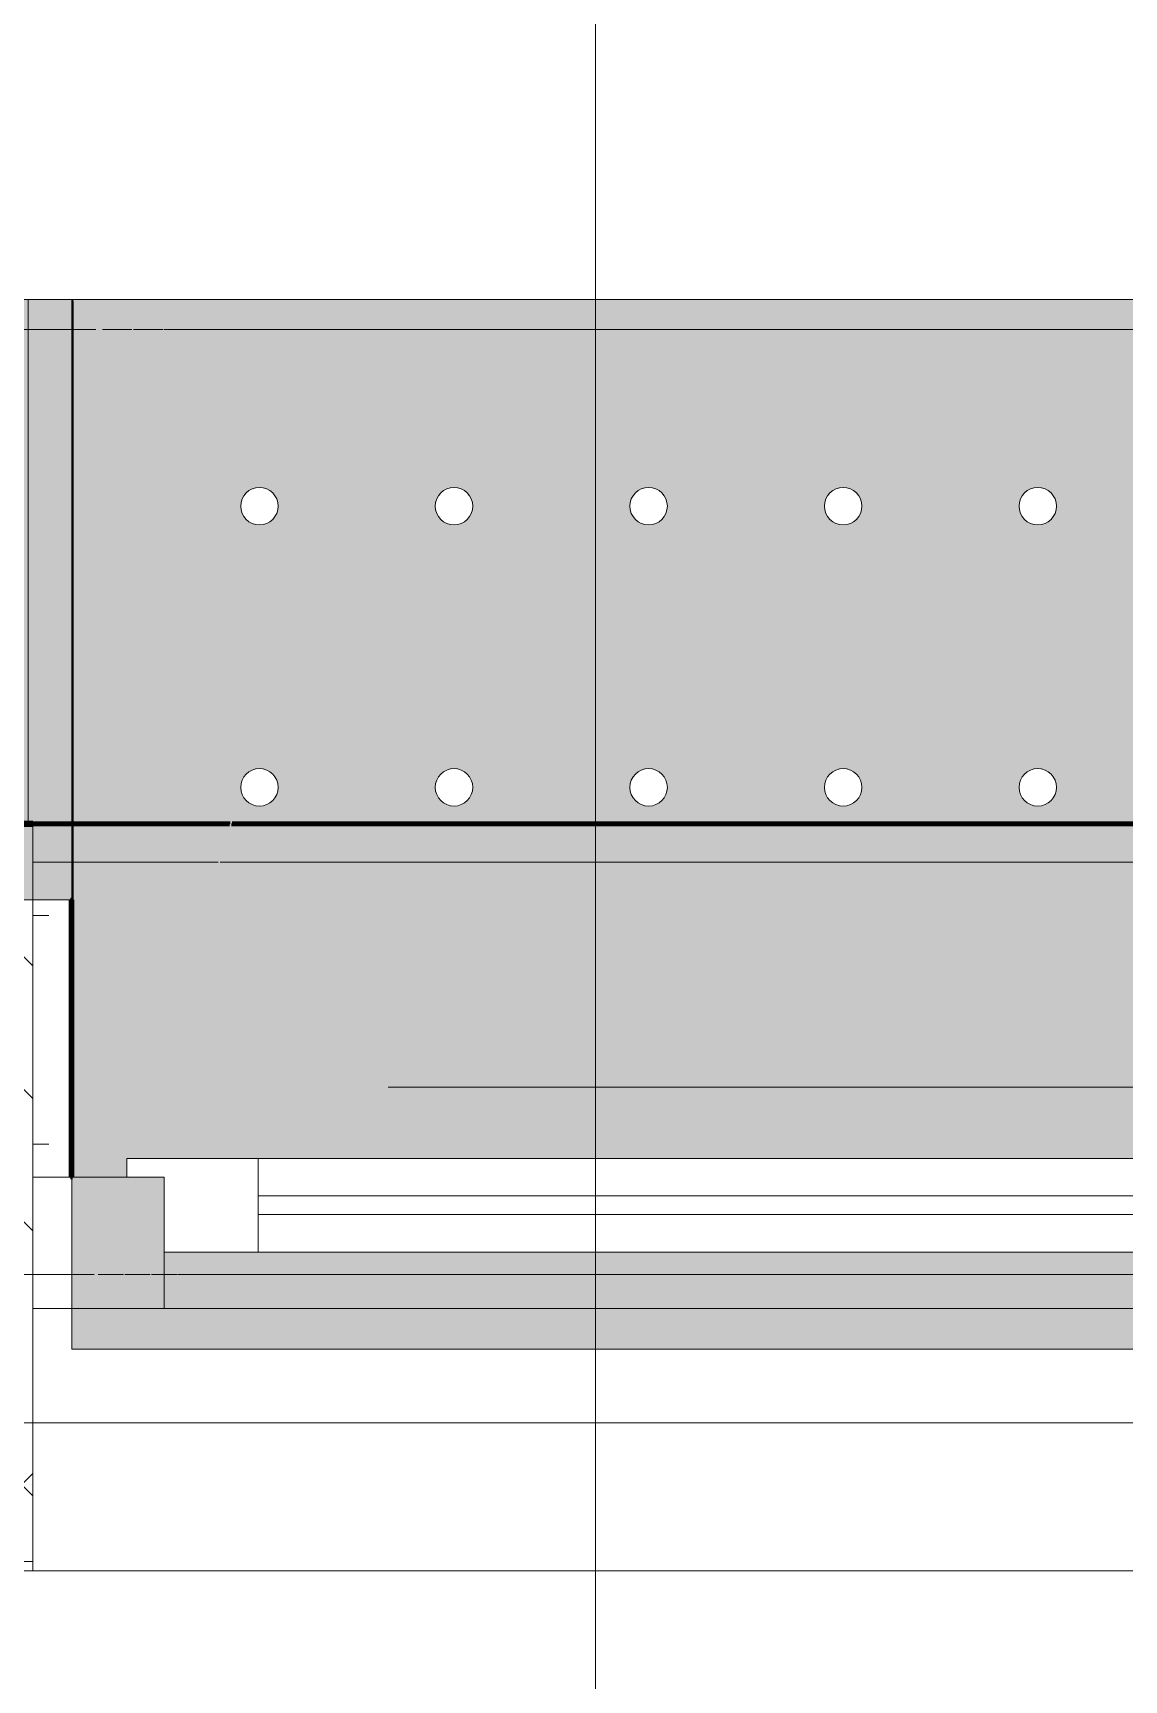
# Model space of a CAD drawing. Header units: millimetres. Extents: x 35524 to 235479, y -8553 to 29000.
# Drawn here: x 48160 to 48742, y -316 to 562 of the extents above; entities that cross this region are included whole.
import ezdxf

# ---------------------------------------------------------------- set-up
doc = ezdxf.new("R2010")
doc.units = ezdxf.units.MM
doc.linetypes.add('Осевая', pattern=[3175, 635, -476.25, 1587.5, -476.25])
for name, color, linetype, lineweight in [('A-GLAZ', 7, 'Continuous', 9), ('A-GLAZ-1', 7, 'Continuous', 13), ('A-WALL', 7, 'Continuous', 9), ('I-WALL', 7, 'Continuous', 9), ('Оси', 7, 'Continuous', 9), ('Оси-2', 7, 'Осевая', 9)]:
    doc.layers.add(name, color=color, linetype=linetype, lineweight=lineweight)
for name, color, linetype, lineweight, true_color in [('A-WALL-1', 7, 'Continuous', 9, 0xc0c0c0), ('A-WALL-2', 7, 'Continuous', 9, 0xcbc7bf), ('I-WALL-12', 7, 'Continuous', 53, 0xeaa7bf), ('I-WALL-18', 7, 'Continuous', 80, 0xffd2ff), ('I-WALL-4', 7, 'Continuous', 9, 0xc0c0c0), ('I-WALL-5', 7, 'Continuous', 9, 0xcbc7bf), ('I-WALL-8', 7, 'Continuous', 80, 0xff80c0), ('S-WALL-ANLY', 7, 'Continuous', 13, 0x008040), ('S-WALL-ANLY-1', 7, 'Continuous', 5, 0x008040), ('Знаки-1', 7, 'Continuous', 9, 0xd4ccbd), ('Знаки-3', 9, 'Continuous', 9, 0x808080), ('Знаки-4', 7, 'Continuous', 9, 0xaba79f), ('Знаки-5', 7, 'Continuous', 9, 0xc1bbaf), ('Знаки-6', 7, 'Continuous', 9, 0xd5cdbe), ('Знаки-7', 7, 'Continuous', 9, 0xd1cabb), ('Знаки-8', 7, 'Continuous', 9, 0xccc5b7)]:
    doc.layers.add(name, color=color, linetype=linetype, lineweight=lineweight, true_color=true_color)
doc.layers.add('Знаки-2', color=7, linetype='Continuous', lineweight=9, transparency=0.5)
pattern_1 = [(0, (0, 0), (121.92, 30.48), [10.058, -81.382, 10.058, -81.382, -487.68]), (0, (0, 0), (121.92, 30.48), [-182.88, 10.058, -172.822, 10.058, -81.382, -213.36]), (0, (0, 0), (121.92, 30.48), [-457.2, 10.058, -50.902, 10.058, -142.342]), (120, (45.72, 15.24), (-87.356454, 90.345817), [10.058, -81.382, 10.058, -81.382, -487.68]), (120, (45.72, 15.24), (-87.356454, 90.345817), [-182.88, 10.058, -172.822, 10.058, -81.382, -213.36]), (120, (45.72, 15.24), (-87.356454, 90.345817), [-457.2, 10.058, -50.902, 10.058, -142.342]), (240, (60.96, 76.2), (-34.563546, -120.825817), [10.058, -81.382, 10.058, -81.382, -487.68]), (240, (60.96, 76.2), (-34.563546, -120.825817), [-182.88, 10.058, -172.822, 10.058, -81.382, -213.36]), (240, (60.96, 76.2), (-34.563546, -120.825817), [-457.2, 10.058, -50.902, 10.058, -142.342])]

# ---------------------------------------------------------------- blocks, each defined once
blk = doc.blocks.new('120_Окно_СКБ_2Ст - 120_Окно_СКБ_2Ст 2100х2400 _мал створка справа_-V28-План отделки стен 3 этажа в осях 12-23')
at = {"layer": 'A-GLAZ'}
for p, q in [((998.43, -57), (-1000.51, -57)), ((1006.03, -57), (998.66, -57)), ((1013.8, -57), (1006.42, -57)), ((1021.56, -57), (1014.19, -57)), ((1029.24, -57), (1022.72, -57)), ((1050, -57), (1029.24, -57)), ((270, -107), (930, -107)), ((930, -117), (270, -117)), ((1001.7, -127), (1029.24, -127))]:
    blk.add_line(p, q, dxfattribs=at)
at = {"layer": 'A-GLAZ-1'}
for p, q in [((980, -127), (980, -57)), ((980, -57), (1050, -57)), ((1050, -57), (1050, -127)), ((980, -87), (220, -87)), ((930, -137), (930, -87)), ((980, -127), (980, -87)), ((1050, -127), (980, -127)), ((1000, -127), (980, -127)), ((1000, -137), (1000, -127)), ((200, -137), (1000, -137)), ((1000, -137), (200, -137))]:
    blk.add_line(p, q, dxfattribs=at)
blk = doc.blocks.new('Зашивка радиатора_ с перфорацией М5 - Зашивка радиатора_ с перфорацией М5-V58-План отделки стен 3 этажа в осях 12-23')
at = {"layer": 'Знаки-2'}
h = blk.add_hatch(color=256, dxfattribs=at)
h.paths.add_polyline_path([(1421.56, 380), (-310, 380), (-310, -179.94), (1750, -179.94), (1750, 380)])
h.paths.add_polyline_path([(-256.45, 328.3), (870.76, 328.3), (870.76, 288.3), (890.76, 288.3), (890.76, 278.3), (-279.24, 278.3), (-279.24, 288.3), (-259.24, 288.3), (-259.24, 328.3), (-256.97, 328.3)])
h.paths.add_polyline_path([(1057.42, 328.3), (1700.76, 328.3), (1700.76, 288.3), (1720.76, 287.94), (1720.76, 278.3), (920.76, 278.3), (920.76, 288.3), (940.76, 288.3), (940.76, 328.3)])
h.paths.add_polyline_path([(820, 90.35), (825, 89.02), (828.66, 85.35), (830, 80.35), (828.66, 75.35), (825, 71.69), (820, 70.35), (815, 71.69), (811.34, 75.35), (810, 80.35), (811.34, 85.35), (815, 89.02), (817.41, 90.01)])
h.paths.add_polyline_path([(1131.25, 90.35), (1136.25, 89.02), (1139.91, 85.35), (1141.25, 80.35), (1139.91, 75.35), (1136.25, 71.69), (1131.25, 70.35), (1126.25, 71.69), (1122.59, 75.35), (1121.25, 80.35), (1122.59, 85.35), (1126.25, 89.02), (1128.66, 90.01)])
h.paths.add_polyline_path([(1027.5, 90.35), (1032.5, 89.02), (1036.16, 85.35), (1037.5, 80.35), (1036.16, 75.35), (1032.5, 71.69), (1027.5, 70.35), (1022.5, 71.69), (1018.84, 75.35), (1017.5, 80.35), (1018.84, 85.35), (1022.5, 89.02), (1024.91, 90.01)])
h.paths.add_polyline_path([(1338.75, 90.35), (1343.75, 89.02), (1347.41, 85.35), (1348.75, 80.35), (1347.41, 75.35), (1343.75, 71.69), (1338.75, 70.35), (1333.75, 71.69), (1330.09, 75.35), (1328.75, 80.35), (1330.09, 85.35), (1333.75, 89.02), (1336.16, 90.01)])
h.paths.add_polyline_path([(1546.25, 90.35), (1551.25, 89.02), (1554.91, 85.35), (1556.25, 80.35), (1554.91, 75.35), (1551.25, 71.69), (1546.25, 70.35), (1541.25, 71.69), (1537.59, 75.35), (1536.25, 80.35), (1537.59, 85.35), (1541.25, 89.02), (1543.66, 90.01)])
h.paths.add_polyline_path([(923.75, 90.35), (928.75, 89.02), (932.41, 85.35), (933.75, 80.35), (932.41, 75.35), (928.75, 71.69), (923.75, 70.35), (918.75, 71.69), (915.09, 75.35), (913.75, 80.35), (915.09, 85.35), (918.75, 89.02), (921.16, 90.01)])
h.paths.add_polyline_path([(1442.5, 90.35), (1447.5, 89.02), (1451.16, 85.35), (1452.5, 80.35), (1451.16, 75.35), (1447.5, 71.69), (1442.5, 70.35), (1437.5, 71.69), (1433.84, 75.35), (1432.5, 80.35), (1433.84, 85.35), (1437.5, 89.02), (1439.91, 90.01)])
h.paths.add_polyline_path([(1650, 90.35), (1655, 89.02), (1658.66, 85.35), (1660, 80.35), (1658.66, 75.35), (1655, 71.69), (1650, 70.35), (1645, 71.69), (1641.34, 75.35), (1640, 80.35), (1641.34, 85.35), (1645, 89.02), (1647.41, 90.01)])
h.paths.add_polyline_path([(1235, 90.35), (1240, 89.02), (1243.66, 85.35), (1245, 80.35), (1243.66, 75.35), (1239.49, 71.48), (1235, 70.35), (1230, 71.69), (1226.34, 75.35), (1225, 80.35), (1226.34, 85.35), (1230, 89.02), (1232.41, 90.01)])
h.paths.add_polyline_path([(405, 90.35), (410, 89.02), (413.66, 85.35), (415, 80.35), (413.66, 75.35), (410, 71.69), (405, 70.35), (400, 71.69), (396.34, 75.35), (395, 80.35), (396.34, 85.35), (400, 89.02), (402.41, 90.01)])
h.paths.add_polyline_path([(612.5, 90.35), (617.5, 89.02), (621.16, 85.35), (622.5, 80.35), (621.16, 75.35), (617.5, 71.69), (612.5, 70.35), (607.5, 71.69), (603.84, 75.35), (602.5, 80.35), (603.84, 85.35), (607.5, 89.02), (609.91, 90.01)])
h.paths.add_polyline_path([(508.75, 90.35), (513.75, 89.02), (517.41, 85.35), (518.75, 80.35), (517.41, 75.35), (513.75, 71.69), (508.75, 70.35), (503.75, 71.69), (500.09, 75.35), (498.75, 80.35), (500.09, 85.35), (503.75, 89.02), (506.16, 90.01)])
h.paths.add_polyline_path([(93.75, 90.35), (98.75, 89.02), (102.41, 85.35), (103.75, 80.35), (102.41, 75.35), (98.75, 71.69), (93.75, 70.35), (88.75, 71.69), (85.09, 75.35), (83.75, 80.35), (85.09, 85.35), (88.75, 89.02), (91.16, 90.01)])
h.paths.add_polyline_path([(-10, 90.35), (-5, 89.02), (-1.34, 85.35), (0, 80.35), (-1.34, 75.35), (-5, 71.69), (-10, 70.35), (-15, 71.69), (-18.66, 75.35), (-20, 80.35), (-18.66, 85.35), (-15, 89.02), (-12.59, 90.01)])
h.paths.add_polyline_path([(-113.75, 90.35), (-108.75, 89.02), (-105.09, 85.35), (-103.75, 80.35), (-105.09, 75.35), (-108.75, 71.69), (-113.75, 70.35), (-118.75, 71.69), (-122.41, 75.35), (-123.75, 80.35), (-122.41, 85.35), (-118.75, 89.02), (-116.34, 90.01)])
h.paths.add_polyline_path([(-217.5, 90.35), (-212.5, 89.02), (-208.84, 85.35), (-207.5, 80.35), (-208.84, 75.35), (-212.5, 71.69), (-217.5, 70.35), (-222.5, 71.69), (-226.16, 75.35), (-227.5, 80.35), (-226.16, 85.35), (-222.5, 89.02), (-220.09, 90.01)])
h.paths.add_polyline_path([(197.5, 90.35), (202.5, 89.02), (206.16, 85.35), (207.5, 80.35), (206.16, 75.35), (202.5, 71.69), (197.5, 70.35), (192.5, 71.69), (188.84, 75.35), (187.5, 80.35), (188.84, 85.35), (192.5, 89.02), (194.91, 90.01)])
h.paths.add_polyline_path([(301.25, 90.35), (306.25, 89.02), (309.91, 85.35), (311.25, 80.35), (309.91, 75.35), (306.25, 71.69), (301.25, 70.35), (296.25, 71.69), (292.59, 75.35), (291.25, 80.35), (292.59, 85.35), (296.25, 89.02), (298.66, 90.01)])
h.paths.add_polyline_path([(716.25, 90.35), (721.25, 89.02), (724.91, 85.35), (726.25, 80.35), (724.91, 75.35), (721.25, 71.69), (716.25, 70.35), (711.25, 71.69), (707.59, 75.35), (706.25, 80.35), (707.59, 85.35), (711.25, 89.02), (713.66, 90.01)])
h.paths.add_polyline_path([(716.25, -59.65), (721.25, -60.98), (724.91, -64.65), (726.25, -69.65), (724.91, -74.65), (721.25, -78.31), (716.25, -79.65), (711.25, -78.31), (707.59, -74.65), (706.25, -69.65), (707.59, -64.65), (711.25, -60.98), (713.66, -59.99)])
h.paths.add_polyline_path([(820, -59.65), (825, -60.98), (828.66, -64.65), (830, -69.65), (828.66, -74.65), (825, -78.31), (820, -79.65), (815, -78.31), (811.34, -74.65), (810, -69.65), (811.34, -64.65), (815, -60.98), (817.41, -59.99)])
h.paths.add_polyline_path([(1338.75, -59.65), (1343.75, -60.98), (1347.41, -64.65), (1348.75, -69.65), (1347.41, -74.65), (1343.75, -78.31), (1338.75, -79.65), (1333.75, -78.31), (1330.09, -74.65), (1328.75, -69.65), (1330.09, -64.65), (1333.75, -60.98), (1336.16, -59.99)])
h.paths.add_polyline_path([(923.75, -59.65), (928.75, -60.98), (932.41, -64.65), (933.75, -69.65), (932.41, -74.65), (928.75, -78.31), (923.75, -79.65), (918.75, -78.31), (915.09, -74.65), (913.75, -69.65), (915.09, -64.65), (918.75, -60.98), (921.16, -59.99)])
h.paths.add_polyline_path([(1546.25, -59.65), (1551.25, -60.98), (1554.91, -64.65), (1556.25, -69.65), (1554.91, -74.65), (1551.25, -78.31), (1546.25, -79.65), (1541.25, -78.31), (1537.59, -74.65), (1536.25, -69.65), (1537.59, -64.65), (1541.25, -60.98), (1543.66, -59.99)])
h.paths.add_polyline_path([(1650, -59.65), (1655, -60.98), (1658.66, -64.65), (1660, -69.65), (1658.66, -74.65), (1655, -78.31), (1650, -79.65), (1645, -78.31), (1641.34, -74.65), (1640, -69.65), (1641.34, -64.65), (1645, -60.98), (1647.41, -59.99)])
h.paths.add_polyline_path([(1027.5, -59.65), (1032.5, -60.98), (1036.16, -64.65), (1037.5, -69.65), (1036.16, -74.65), (1032.5, -78.31), (1027.5, -79.65), (1022.5, -78.31), (1018.84, -74.65), (1017.5, -69.65), (1018.84, -64.65), (1022.5, -60.98), (1024.91, -59.99)])
h.paths.add_polyline_path([(1131.25, -59.65), (1136.25, -60.98), (1139.91, -64.65), (1141.25, -69.65), (1139.91, -74.65), (1136.25, -78.31), (1131.25, -79.65), (1126.25, -78.31), (1122.59, -74.65), (1121.25, -69.65), (1122.59, -64.65), (1126.25, -60.98), (1128.66, -59.99)])
h.paths.add_polyline_path([(1235, -59.65), (1240, -60.98), (1243.66, -64.65), (1245, -69.65), (1243.66, -74.65), (1239.49, -78.52), (1235, -79.65), (1230, -78.31), (1226.34, -74.65), (1225, -69.65), (1226.34, -64.65), (1230, -60.98), (1232.41, -59.99)])
h.paths.add_polyline_path([(1442.5, -59.65), (1447.5, -60.98), (1451.16, -64.65), (1452.5, -69.65), (1451.16, -74.65), (1447.5, -78.31), (1442.5, -79.65), (1437.5, -78.31), (1433.84, -74.65), (1432.5, -69.65), (1433.84, -64.65), (1437.5, -60.98), (1439.91, -59.99)])
h.paths.add_polyline_path([(197.5, -59.65), (202.5, -60.98), (206.16, -64.65), (207.5, -69.65), (206.16, -74.65), (202.5, -78.31), (197.5, -79.65), (192.5, -78.31), (188.84, -74.65), (187.5, -69.65), (188.84, -64.65), (192.5, -60.98), (194.91, -59.99)])
h.paths.add_polyline_path([(-10, -59.65), (-5, -60.98), (-1.34, -64.65), (0, -69.65), (-1.34, -74.65), (-5, -78.31), (-10, -79.65), (-15, -78.31), (-18.66, -74.65), (-20, -69.65), (-18.66, -64.65), (-15, -60.98), (-12.59, -59.99)])
h.paths.add_polyline_path([(301.25, -59.65), (306.25, -60.98), (309.91, -64.65), (311.25, -69.65), (309.91, -74.65), (306.25, -78.31), (301.25, -79.65), (296.25, -78.31), (292.59, -74.65), (291.25, -69.65), (292.59, -64.65), (296.25, -60.98), (298.66, -59.99)])
h.paths.add_polyline_path([(508.75, -59.65), (513.75, -60.98), (517.41, -64.65), (518.75, -69.65), (517.41, -74.65), (513.75, -78.31), (508.75, -79.65), (503.75, -78.31), (500.09, -74.65), (498.75, -69.65), (500.09, -64.65), (503.75, -60.98), (506.16, -59.99)])
h.paths.add_polyline_path([(-113.75, -59.65), (-108.75, -60.98), (-105.09, -64.65), (-103.75, -69.65), (-105.09, -74.65), (-108.75, -78.31), (-113.75, -79.65), (-118.75, -78.31), (-122.41, -74.65), (-123.75, -69.65), (-122.41, -64.65), (-118.75, -60.98), (-116.34, -59.99)])
h.paths.add_polyline_path([(612.5, -59.65), (617.5, -60.98), (621.16, -64.65), (622.5, -69.65), (621.16, -74.65), (617.5, -78.31), (612.5, -79.65), (607.5, -78.31), (603.84, -74.65), (602.5, -69.65), (603.84, -64.65), (607.5, -60.98), (609.91, -59.99)])
h.paths.add_polyline_path([(93.75, -59.65), (98.75, -60.98), (102.41, -64.65), (103.75, -69.65), (102.41, -74.65), (98.75, -78.31), (93.75, -79.65), (88.75, -78.31), (85.09, -74.65), (83.75, -69.65), (85.09, -64.65), (88.75, -60.98), (91.16, -59.99)])
h.paths.add_polyline_path([(405, -59.65), (410, -60.98), (413.66, -64.65), (415, -69.65), (413.66, -74.65), (410, -78.31), (405, -79.65), (400, -78.31), (396.34, -74.65), (395, -69.65), (396.34, -64.65), (400, -60.98), (402.41, -59.99)])
h.paths.add_polyline_path([(-217.5, -59.65), (-212.5, -60.98), (-208.84, -64.65), (-207.5, -69.65), (-208.84, -74.65), (-212.5, -78.31), (-217.5, -79.65), (-222.5, -78.31), (-226.16, -74.65), (-227.5, -69.65), (-226.16, -64.65), (-222.5, -60.98), (-220.09, -59.99)])
for points in [[(1735.6, -163.94), (-310, -163.94), (-309.3, -179.94), (1750, -179.94), (1749.23, -163.94), (1736.12, -163.94)], [(1200, -163.94), (1200.68, -179.94), (1240, -179.94), (1239.32, -163.94), (1200.68, -163.94)], [(1239.49, -163.94), (1200, -163.94), (1200.68, -179.94), (1240, -179.94), (1240, -163.94)], [(1212.93, -163.94), (1210, -163.94), (1210.34, -179.94), (1230, -179.94), (1229.66, -163.94), (1214.82, -163.94)], [(1230, -163.94), (1210, -163.94), (1210.34, -179.94), (1230, -179.94)], [(1300, -163.94), (1300.68, -179.94), (1340, -179.94), (1339.32, -163.94), (1300.68, -163.94)], [(1300, -163.94), (1300.68, -179.94), (1340, -179.94), (1339.32, -163.94), (1300.68, -163.94)], [(1327.07, -163.94), (1310, -163.94), (1310.34, -179.94), (1330, -179.94), (1329.66, -163.94), (1328.66, -163.94)], [(1312.93, -163.94), (1310, -163.94), (1310.34, -179.94), (1330, -179.94), (1329.66, -163.94), (1315, -163.94)], [(1421.56, -163.94), (1400, -163.94), (1400.68, -179.94), (1440, -179.94), (1439.32, -163.94), (1425.18, -163.94)], [(1400, -163.94), (1400.68, -179.94), (1440, -179.94), (1439.32, -163.94), (1400.68, -163.94)], [(1410.34, -163.94), (1410, -163.94), (1410.34, -179.94), (1430, -179.94), (1429.66, -163.94), (1411.34, -163.94)], [(1420, -163.94), (1410, -163.94), (1410.34, -179.94), (1430, -179.94), (1429.66, -163.94), (1421.56, -163.94)], [(1534.14, -163.94), (1500, -163.94), (1500.68, -179.94), (1540, -179.94), (1539.32, -163.94), (1537.32, -163.94)], [(1525, -163.94), (1500, -163.94), (1500.68, -179.94), (1540, -179.94), (1539.32, -163.94), (1525.18, -163.94)], [(1530, -163.94), (1510, -163.94), (1510.34, -179.94), (1530, -179.94)], [(1512.93, -163.94), (1510, -163.94), (1510.34, -179.94), (1530, -179.94), (1529.66, -163.94), (1514.82, -163.94)], [(1630, -163.94), (1600, -163.94), (1600.68, -179.94), (1640, -179.94), (1639.32, -163.94), (1634.14, -163.94)], [(1630, -163.94), (1600, -163.94), (1600.68, -179.94), (1640, -179.94), (1639.32, -163.94), (1634.14, -163.94)], [(1612.93, -163.94), (1610, -164.84), (1610.34, -179.94), (1630, -179.94), (1629.66, -163.94), (1614.82, -163.94)], [(1628.66, -163.94), (1610, -164.84), (1610.34, -179.94), (1630, -179.94), (1629.66, -163.94)]]:
    blk.add_hatch(color=256, dxfattribs=at).paths.add_polyline_path(points)
at = {"layer": 'Знаки-1'}
for p, q in [((1210, -163.94), (1210.34, -163.94)), ((1211.34, -163.94), (1210, -163.94)), ((1210.34, -163.94), (1214.81, -163.94)), ((1214.81, -163.94), (1211.34, -163.94)), ((1215, -163.94), (1225, -163.94)), ((1225, -163.94), (1215, -163.94)), ((1225.19, -163.94), (1230, -163.94)), ((1229.66, -163.94), (1225.19, -163.94)), ((1230, -163.94), (1229.66, -163.94)), ((1311.28, -163.94), (1314.82, -163.94)), ((1314.82, -163.94), (1311.28, -163.94)), ((1315, -163.94), (1325, -163.94)), ((1320, -163.94), (1315, -163.94)), ((1325, -163.94), (1320, -163.94)), ((1325.18, -163.94), (1328.72, -163.94)), ((1328.72, -163.94), (1325.18, -163.94)), ((1411.28, -163.94), (1414.82, -163.94)), ((1414.82, -163.94), (1411.28, -163.94)), ((1415, -163.94), (1421.57, -163.94)), ((1421.57, -163.94), (1415, -163.94)), ((1422.61, -163.94), (1425, -163.94)), ((1425, -163.94), (1422.61, -163.94)), ((1425.18, -163.94), (1428.72, -163.94)), ((1428.72, -163.94), (1425.18, -163.94)), ((1510, -163.94), (1514.81, -163.94)), ((1510.34, -163.94), (1510, -163.94)), ((1514.81, -163.94), (1510.34, -163.94)), ((1515, -163.94), (1525, -163.94)), ((1525, -163.94), (1515, -163.94)), ((1525.19, -163.94), (1530, -163.94)), ((1530, -163.94), (1525.19, -163.94)), ((1611.28, -163.94), (1614.82, -163.94)), ((1614.82, -163.94), (1611.28, -163.94)), ((1615, -163.94), (1617.39, -163.94)), ((1617.39, -163.94), (1615, -163.94)), ((1618.16, -163.94), (1625, -163.94)), ((1625, -163.94), (1618.16, -163.94)), ((1625.18, -163.94), (1628.72, -163.94)), ((1628.72, -163.94), (1625.18, -163.94)), ((1210, -179.94), (1214.81, -179.94)), ((1210.34, -179.94), (1210, -179.94)), ((1214.81, -179.94), (1210.34, -179.94)), ((1215, -179.94), (1225, -179.94)), ((1225, -179.94), (1215, -179.94)), ((1225.19, -179.94), (1230, -179.94)), ((1230, -179.94), (1225.19, -179.94)), ((1311.28, -179.94), (1314.82, -179.94)), ((1314.82, -179.94), (1311.28, -179.94)), ((1315, -179.94), (1325, -179.94)), ((1320, -179.94), (1315, -179.94)), ((1325, -179.94), (1320, -179.94)), ((1325.18, -179.94), (1328.72, -179.94)), ((1328.72, -179.94), (1325.18, -179.94)), ((1411.28, -179.94), (1414.82, -179.94)), ((1414.82, -179.94), (1411.28, -179.94)), ((1415, -179.94), (1421.57, -179.94)), ((1421.57, -179.94), (1415, -179.94)), ((1422.61, -179.94), (1425, -179.94)), ((1425, -179.94), (1422.61, -179.94)), ((1425.18, -179.94), (1428.72, -179.94)), ((1428.72, -179.94), (1425.18, -179.94)), ((1510, -179.94), (1514.81, -179.94)), ((1511.34, -179.94), (1510, -179.94)), ((1514.81, -179.94), (1511.34, -179.94)), ((1515, -179.94), (1525, -179.94)), ((1525, -179.94), (1515, -179.94)), ((1525.19, -179.94), (1530, -179.94)), ((1530, -179.94), (1525.19, -179.94)), ((1611.28, -179.94), (1614.82, -179.94)), ((1614.82, -179.94), (1611.28, -179.94)), ((1615, -179.94), (1620, -179.94)), ((1620, -179.94), (1615, -179.94)), ((1620, -179.94), (1625, -179.94)), ((1625, -179.94), (1620, -179.94)), ((1625.18, -179.94), (1628.72, -179.94)), ((1628.72, -179.94), (1625.18, -179.94))]:
    blk.add_line(p, q, dxfattribs=at)
at = {"layer": 'Знаки-3'}
for p, q in [((1750, 380), (-310, 380)), ((1750, -179.94), (1750, 380)), ((-310, -179.94), (1750, -179.94))]:
    blk.add_line(p, q, dxfattribs=at)
for centre, start, end in [((1235, 80.35), 0, 180), ((1338.75, 80.35), 0, 180), ((1442.5, 80.35), 0, 180), ((1546.25, 80.35), 0, 180), ((1650, 80.35), 0, 180), ((1235, 80.35), 180, 0), ((1338.75, 80.35), 180, 0), ((1442.5, 80.35), 180, 360), ((1546.25, 80.35), 180, 0), ((1650, 80.35), 180, 360), ((1235, -69.65), 0, 180), ((1338.75, -69.65), 0, 180), ((1442.5, -69.65), 0, 180), ((1546.25, -69.65), 0, 180), ((1650, -69.65), 0, 180), ((1235, -69.65), 180, 0), ((1338.75, -69.65), 180, 0), ((1442.5, -69.65), 180, 0), ((1546.25, -69.65), 180, 0), ((1650, -69.65), 180, 0)]:
    blk.add_arc(centre, 10, start, end, dxfattribs=at)
at = {"layer": 'Знаки-4'}
for p, q in [((-310, 380), (1750, 380)), ((1750, 380), (1750, 180)), ((-262.14, -163.94), (1700.94, -163.94)), ((1701.52, -163.94), (1717.19, -163.94)), ((1718.02, -163.94), (1733.69, -163.94)), ((1737.19, -163.94), (1744.39, -163.94)), ((1744.47, -163.94), (1749.23, -163.94)), ((1749.46, -179.94), (-309.3, -179.94)), ((1749.23, -179.94), (-306.52, -179.94))]:
    blk.add_line(p, q, dxfattribs=at)
for centre, start, end in [((1235, 80.35), 0, 180), ((1338.75, 80.35), 0, 180), ((1442.5, 80.35), 0, 180), ((1546.25, 80.35), 0, 180), ((1650, 80.35), 0, 180), ((1235, 80.35), 180, 0), ((1338.75, 80.35), 180, 360), ((1442.5, 80.35), 180, 360), ((1546.25, 80.35), 180, 360), ((1650, 80.35), 180, 360), ((1235, -69.65), 0, 180), ((1338.75, -69.65), 0, 180), ((1442.5, -69.65), 0, 180), ((1546.25, -69.65), 0, 180), ((1650, -69.65), 0, 180), ((1235, -69.65), 180, 360), ((1338.75, -69.65), 180, 360), ((1442.5, -69.65), 180, 360), ((1546.25, -69.65), 180, 360), ((1650, -69.65), 180, 360)]:
    blk.add_arc(centre, 10, start, end, dxfattribs=at)
at = {"layer": 'Знаки-5'}
for p, q in [((1750, 180), (1750, -179.94)), ((1200, -163.94), (1140, -163.94)), ((1200, -163.94), (1240, -163.94)), ((1240, -163.94), (1200, -163.94)), ((1300, -163.94), (1240, -163.94)), ((1300, -163.94), (1310, -163.94)), ((1310, -163.94), (1300, -163.94)), ((1310, -163.94), (1330, -163.94)), ((1330, -163.94), (1310, -163.94)), ((1330, -163.94), (1340, -163.94)), ((1340, -163.94), (1330, -163.94)), ((1400, -163.94), (1340, -163.94)), ((1400, -163.94), (1440, -163.94)), ((1440, -163.94), (1400, -163.94)), ((1500, -163.94), (1440, -163.94)), ((1500, -163.94), (1502.68, -163.94)), ((1540, -163.94), (1500, -163.94)), ((1502.68, -163.94), (1520, -163.94)), ((1520, -163.94), (1537.32, -163.94)), ((1537.32, -163.94), (1540, -163.94)), ((1600, -163.94), (1540, -163.94)), ((1600, -163.94), (1600.68, -163.94)), ((1600.68, -163.94), (1600, -163.94)), ((1602.68, -163.94), (1610, -163.94)), ((1610, -163.94), (1602.68, -163.94)), ((1610, -163.94), (1617.41, -163.94)), ((1617.41, -163.94), (1610, -163.94)), ((1618.17, -163.94), (1630, -163.94)), ((1630, -163.94), (1618.17, -163.94)), ((1630, -163.94), (1634.14, -163.94)), ((1634.14, -163.94), (1630, -163.94)), ((1634.82, -163.94), (1640, -163.94)), ((1640, -163.94), (1634.82, -163.94)), ((1700.94, -163.94), (1640, -163.94)), ((1717.19, -163.94), (1701.52, -163.94)), ((1733.69, -163.94), (1718.02, -163.94)), ((1744.39, -163.94), (1737.19, -163.94)), ((1749.23, -163.94), (1744.47, -163.94)), ((1140, -179.94), (1200, -179.94)), ((1200, -179.94), (1234.14, -179.94)), ((1240, -179.94), (1200, -179.94)), ((1234.14, -179.94), (1240, -179.94)), ((1240, -179.94), (1300, -179.94)), ((1300, -179.94), (1310, -179.94)), ((1310, -179.94), (1300, -179.94)), ((1310, -179.94), (1330, -179.94)), ((1330, -179.94), (1310, -179.94)), ((1330, -179.94), (1340, -179.94)), ((1340, -179.94), (1330, -179.94)), ((1340, -179.94), (1400, -179.94)), ((1400, -179.94), (1410, -179.94)), ((1440, -179.94), (1400, -179.94)), ((1410, -179.94), (1440, -179.94)), ((1440, -179.94), (1500, -179.94)), ((1500, -179.94), (1540, -179.94)), ((1540, -179.94), (1500, -179.94)), ((1540, -179.94), (1600, -179.94)), ((1600, -179.94), (1610, -179.94)), ((1610, -179.94), (1600, -179.94)), ((1610, -179.94), (1610.34, -179.94)), ((1630, -179.94), (1610, -179.94)), ((1610.34, -179.94), (1617.41, -179.94)), ((1617.41, -179.94), (1627.07, -179.94)), ((1627.07, -179.94), (1630, -179.94)), ((1630, -179.94), (1640, -179.94)), ((1640, -179.94), (1630, -179.94)), ((1640, -179.94), (1749.23, -179.94))]:
    blk.add_line(p, q, dxfattribs=at)
at = {"layer": 'Знаки-6'}
for p, q in [((1214.82, -163.94), (1211.34, -163.94)), ((1225, -163.94), (1215, -163.94)), ((1228.66, -163.94), (1225.18, -163.94)), ((1314.82, -163.94), (1311.34, -163.94)), ((1325, -163.94), (1315, -163.94)), ((1328.66, -163.94), (1325.18, -163.94)), ((1414.82, -163.94), (1411.34, -163.94)), ((1421.56, -163.94), (1415, -163.94)), ((1425, -163.94), (1422.59, -163.94)), ((1428.66, -163.94), (1425.18, -163.94)), ((1514.82, -163.94), (1511.34, -163.94)), ((1525, -163.94), (1515, -163.94)), ((1528.66, -163.94), (1525.18, -163.94)), ((1614.82, -163.94), (1611.34, -163.94)), ((1617.41, -163.94), (1615, -163.94)), ((1625, -163.94), (1618.18, -163.94)), ((1628.66, -163.94), (1625.18, -163.94)), ((1750, -163.94), (1750, -179.94)), ((1211.34, -179.94), (1214.82, -179.94)), ((1215, -179.94), (1225, -179.94)), ((1225.18, -179.94), (1228.66, -179.94)), ((1311.34, -179.94), (1314.82, -179.94)), ((1315, -179.94), (1325, -179.94)), ((1325.18, -179.94), (1328.66, -179.94)), ((1411.34, -179.94), (1414.82, -179.94)), ((1415, -179.94), (1421.56, -179.94)), ((1422.59, -179.94), (1425, -179.94)), ((1425.18, -179.94), (1428.66, -179.94)), ((1511.34, -179.94), (1514.82, -179.94)), ((1515, -179.94), (1525, -179.94)), ((1525.18, -179.94), (1528.66, -179.94)), ((1611.34, -179.94), (1614.82, -179.94)), ((1615, -179.94), (1625, -179.94)), ((1625.18, -179.94), (1628.66, -179.94))]:
    blk.add_line(p, q, dxfattribs=at)
at = {"layer": 'Знаки-7'}
for p, q in [((1210, -163.94), (1200.68, -163.94)), ((1211.28, -163.94), (1214.82, -163.94)), ((1214.82, -163.94), (1211.28, -163.94)), ((1215, -163.94), (1225, -163.94)), ((1225, -163.94), (1215, -163.94)), ((1225.18, -163.94), (1228.72, -163.94)), ((1228.72, -163.94), (1225.18, -163.94)), ((1239.32, -163.94), (1230, -163.94)), ((1310, -163.94), (1300.68, -163.94)), ((1310, -163.94), (1314.81, -163.94)), ((1314.81, -163.94), (1310, -163.94)), ((1315, -163.94), (1325, -163.94)), ((1325, -163.94), (1315, -163.94)), ((1325.19, -163.94), (1330, -163.94)), ((1330, -163.94), (1325.19, -163.94)), ((1339.32, -163.94), (1330, -163.94)), ((1410, -163.94), (1400.68, -163.94)), ((1410, -163.94), (1414.81, -163.94)), ((1414.81, -163.94), (1410, -163.94)), ((1415, -163.94), (1425, -163.94)), ((1425, -163.94), (1415, -163.94)), ((1425.19, -163.94), (1430, -163.94)), ((1430, -163.94), (1425.19, -163.94)), ((1439.32, -163.94), (1430, -163.94)), ((1510, -163.94), (1500.68, -163.94)), ((1511.28, -163.94), (1514.82, -163.94)), ((1514.82, -163.94), (1511.28, -163.94)), ((1515, -163.94), (1525, -163.94)), ((1525, -163.94), (1515, -163.94)), ((1525.18, -163.94), (1528.72, -163.94)), ((1528.72, -163.94), (1525.18, -163.94)), ((1539.32, -163.94), (1530, -163.94)), ((1610, -163.94), (1603.62, -163.94)), ((1610, -163.94), (1614.81, -163.94)), ((1614.81, -163.94), (1610, -163.94)), ((1615, -163.94), (1617.41, -163.94)), ((1617.41, -163.94), (1615, -163.94)), ((1618.17, -163.94), (1625, -163.94)), ((1625, -163.94), (1618.17, -163.94)), ((1625.19, -163.94), (1630, -163.94)), ((1630, -163.94), (1625.19, -163.94)), ((1634.14, -163.94), (1630, -163.94)), ((1639.32, -163.94), (1634.73, -163.94)), ((1200.68, -179.94), (1210, -179.94)), ((1211.28, -179.94), (1214.82, -179.94)), ((1214.82, -179.94), (1211.28, -179.94)), ((1215, -179.94), (1225, -179.94)), ((1225, -179.94), (1215, -179.94)), ((1225.18, -179.94), (1228.72, -179.94)), ((1228.72, -179.94), (1225.18, -179.94)), ((1230, -179.94), (1239.32, -179.94)), ((1300.68, -179.94), (1310, -179.94)), ((1310, -179.94), (1314.81, -179.94)), ((1314.81, -179.94), (1310, -179.94)), ((1315, -179.94), (1325, -179.94)), ((1325, -179.94), (1315, -179.94)), ((1325.19, -179.94), (1330, -179.94)), ((1330, -179.94), (1325.19, -179.94)), ((1330, -179.94), (1339.32, -179.94)), ((1400.68, -179.94), (1410, -179.94)), ((1410, -179.94), (1414.81, -179.94)), ((1414.81, -179.94), (1410, -179.94)), ((1415, -179.94), (1425, -179.94)), ((1425, -179.94), (1415, -179.94)), ((1425.19, -179.94), (1430, -179.94)), ((1430, -179.94), (1425.19, -179.94)), ((1430, -179.94), (1439.32, -179.94)), ((1500.68, -179.94), (1510, -179.94)), ((1511.28, -179.94), (1514.82, -179.94)), ((1514.82, -179.94), (1511.28, -179.94)), ((1515, -179.94), (1525, -179.94)), ((1525, -179.94), (1515, -179.94)), ((1525.18, -179.94), (1528.72, -179.94)), ((1528.72, -179.94), (1525.18, -179.94)), ((1530, -179.94), (1539.32, -179.94)), ((1600.68, -179.94), (1602.68, -179.94)), ((1603.62, -179.94), (1610, -179.94)), ((1610, -179.94), (1614.81, -179.94)), ((1614.81, -179.94), (1610, -179.94)), ((1615, -179.94), (1625, -179.94)), ((1625, -179.94), (1615, -179.94)), ((1625.19, -179.94), (1630, -179.94)), ((1630, -179.94), (1625.19, -179.94)), ((1630, -179.94), (1639.32, -179.94))]:
    blk.add_line(p, q, dxfattribs=at)
at = {"layer": 'Знаки-8'}
for p, q in [((1200, -163.94), (1210, -163.94)), ((1202.68, -163.94), (1200, -163.94)), ((1210, -163.94), (1202.68, -163.94)), ((1210, -163.94), (1214.81, -163.94)), ((1214.81, -163.94), (1210, -163.94)), ((1215, -163.94), (1225, -163.94)), ((1225, -163.94), (1215, -163.94)), ((1225.19, -163.94), (1227.07, -163.94)), ((1230, -163.94), (1225.19, -163.94)), ((1227.07, -163.94), (1230, -163.94)), ((1230, -163.94), (1237.32, -163.94)), ((1237.32, -163.94), (1230, -163.94)), ((1237.32, -163.94), (1240, -163.94)), ((1240, -163.94), (1237.32, -163.94)), ((1300, -163.94), (1310, -163.94)), ((1310, -163.94), (1300, -163.94)), ((1311.28, -163.94), (1314.82, -163.94)), ((1314.82, -163.94), (1311.28, -163.94)), ((1315, -163.94), (1325, -163.94)), ((1320, -163.94), (1315, -163.94)), ((1325, -163.94), (1320, -163.94)), ((1325.18, -163.94), (1328.72, -163.94)), ((1328.72, -163.94), (1325.18, -163.94)), ((1330, -163.94), (1340, -163.94)), ((1340, -163.94), (1330, -163.94)), ((1400, -163.94), (1402.68, -163.94)), ((1405.86, -163.94), (1400, -163.94)), ((1402.68, -163.94), (1410, -163.94)), ((1410, -163.94), (1405.86, -163.94)), ((1410, -163.94), (1414.81, -163.94)), ((1411.34, -163.94), (1410, -163.94)), ((1414.81, -163.94), (1411.34, -163.94)), ((1415, -163.94), (1425, -163.94)), ((1420, -163.94), (1415, -163.94)), ((1425, -163.94), (1420, -163.94)), ((1425.19, -163.94), (1430, -163.94)), ((1428.66, -163.94), (1425.19, -163.94)), ((1430, -163.94), (1428.66, -163.94)), ((1430, -163.94), (1440, -163.94)), ((1440, -163.94), (1430, -163.94)), ((1500, -163.94), (1510, -163.94)), ((1510, -163.94), (1500, -163.94)), ((1510, -163.94), (1514.81, -163.94)), ((1514.81, -163.94), (1510, -163.94)), ((1515, -163.94), (1525, -163.94)), ((1520, -163.94), (1515, -163.94)), ((1525, -163.94), (1520, -163.94)), ((1525.19, -163.94), (1527.07, -163.94)), ((1528.66, -163.94), (1525.19, -163.94)), ((1527.07, -163.94), (1528.66, -163.94)), ((1528.66, -163.94), (1530, -163.94)), ((1530, -163.94), (1528.66, -163.94)), ((1530, -163.94), (1540, -163.94)), ((1540, -163.94), (1530, -163.94)), ((1600, -163.94), (1600.68, -163.94)), ((1600.68, -163.94), (1600, -163.94)), ((1602.68, -163.94), (1605.86, -163.94)), ((1605.86, -163.94), (1602.68, -163.94)), ((1605.86, -163.94), (1610, -163.94)), ((1610, -163.94), (1605.86, -163.94)), ((1611.28, -163.94), (1614.82, -163.94)), ((1614.82, -163.94), (1611.28, -163.94)), ((1615, -163.94), (1617.39, -163.94)), ((1617.39, -163.94), (1615, -163.94)), ((1618.16, -163.94), (1625, -163.94)), ((1625, -163.94), (1618.16, -163.94)), ((1625.18, -163.94), (1628.72, -163.94)), ((1628.72, -163.94), (1625.18, -163.94)), ((1630, -163.94), (1634.14, -163.94)), ((1634.14, -163.94), (1630, -163.94)), ((1634.82, -163.94), (1640, -163.94)), ((1640, -163.94), (1634.82, -163.94)), ((1750, -179.94), (1750, -163.94)), ((1200, -179.94), (1210, -179.94)), ((1205.86, -179.94), (1200, -179.94)), ((1210, -179.94), (1205.86, -179.94)), ((1210, -179.94), (1210.34, -179.94)), ((1214.81, -179.94), (1210, -179.94)), ((1210.34, -179.94), (1214.81, -179.94)), ((1215, -179.94), (1217.41, -179.94)), ((1225, -179.94), (1215, -179.94)), ((1217.41, -179.94), (1225, -179.94)), ((1225.19, -179.94), (1230, -179.94)), ((1230, -179.94), (1225.19, -179.94)), ((1230, -179.94), (1234.14, -179.94)), ((1239.32, -179.94), (1230, -179.94)), ((1234.14, -179.94), (1240, -179.94)), ((1240, -179.94), (1239.32, -179.94)), ((1300, -179.94), (1310, -179.94)), ((1310, -179.94), (1300, -179.94)), ((1311.28, -179.94), (1314.82, -179.94)), ((1314.82, -179.94), (1311.28, -179.94)), ((1315, -179.94), (1325, -179.94)), ((1320, -179.94), (1315, -179.94)), ((1325, -179.94), (1320, -179.94)), ((1325.18, -179.94), (1328.72, -179.94)), ((1328.72, -179.94), (1325.18, -179.94)), ((1330, -179.94), (1340, -179.94)), ((1340, -179.94), (1330, -179.94)), ((1400, -179.94), (1410, -179.94)), ((1405.86, -179.94), (1400, -179.94)), ((1410, -179.94), (1405.86, -179.94)), ((1410, -179.94), (1412.93, -179.94)), ((1414.81, -179.94), (1410, -179.94)), ((1412.93, -179.94), (1414.81, -179.94)), ((1415, -179.94), (1417.41, -179.94)), ((1425, -179.94), (1415, -179.94)), ((1417.41, -179.94), (1425, -179.94)), ((1425.19, -179.94), (1427.07, -179.94)), ((1429.66, -179.94), (1425.19, -179.94)), ((1427.07, -179.94), (1430, -179.94)), ((1430, -179.94), (1429.66, -179.94)), ((1430, -179.94), (1440, -179.94)), ((1440, -179.94), (1430, -179.94)), ((1500, -179.94), (1502.68, -179.94)), ((1510, -179.94), (1500, -179.94)), ((1502.68, -179.94), (1510, -179.94)), ((1510, -179.94), (1514.81, -179.94)), ((1511.34, -179.94), (1510, -179.94)), ((1514.81, -179.94), (1511.34, -179.94)), ((1515, -179.94), (1525, -179.94)), ((1520, -179.94), (1515, -179.94)), ((1525, -179.94), (1520, -179.94)), ((1525.19, -179.94), (1530, -179.94)), ((1530, -179.94), (1525.19, -179.94)), ((1530, -179.94), (1540, -179.94)), ((1540, -179.94), (1530, -179.94)), ((1600, -179.94), (1610, -179.94)), ((1602.68, -179.94), (1600, -179.94)), ((1610, -179.94), (1602.68, -179.94)), ((1611.28, -179.94), (1614.82, -179.94)), ((1614.82, -179.94), (1611.28, -179.94)), ((1615, -179.94), (1625, -179.94)), ((1620, -179.94), (1615, -179.94)), ((1625, -179.94), (1620, -179.94)), ((1625.18, -179.94), (1628.72, -179.94)), ((1628.72, -179.94), (1625.18, -179.94)), ((1630, -179.94), (1640, -179.94)), ((1640, -179.94), (1630, -179.94))]:
    blk.add_line(p, q, dxfattribs=at)
blk = doc.blocks.new('Зашивка без перфорации М3 - М3_3-V64-План отделки стен 3 этажа в осях 12-23')
at = {"layer": 'Знаки-2'}
for points in [[(-428.7, 180), (-430, 180), (-430, -179.94), (-178.7, -179.7), (-178.77, 100.3), (-408.7, 100.3), (-408.7, 140.3), (-428.7, 140.3)], [(-393.77, -163.94), (-430, -163.94), (-429.46, -179.94), (-178.7, -179.7), (-178.7, -163.94)]]:
    blk.add_hatch(color=256, dxfattribs=at).paths.add_polyline_path(points)
at = {"layer": 'Знаки-3'}
for p, q in [((-428.7, 180), (-430, 180)), ((-430, 180), (-430, -179.94)), ((-430, -179.94), (-169.76, -179.94))]:
    blk.add_line(p, q, dxfattribs=at)
at = {"layer": 'Знаки-4'}
for p, q in [((-406.22, -163.94), (-178.7, -163.94)), ((-169.76, -179.94), (-429.46, -179.94)), ((-170, -179.94), (-406.22, -179.94))]:
    blk.add_line(p, q, dxfattribs=at)
at = {"layer": 'Знаки-5'}
for p, q in [((-430, -178.36), (-430, 180)), ((-429.46, -163.94), (-406.22, -163.94)), ((-178.7, -163.94), (-406.22, -163.94)), ((-406.22, -179.94), (-429.46, -179.94)), ((-406.22, -179.94), (-170, -179.94))]:
    blk.add_line(p, q, dxfattribs=at)
at = {"layer": 'Знаки-6'}
blk.add_line((-430, -163.94), (-430, -178.36), dxfattribs=at)
at = {"layer": 'Знаки-7'}
for p, q in [((-406.22, -163.94), (-429.46, -163.94)), ((-429.46, -179.94), (-406.22, -179.94))]:
    blk.add_line(p, q, dxfattribs=at)
at = {"layer": 'Знаки-8'}
blk.add_line((-430, -163.94), (-430, -178.36), dxfattribs=at)
blk = doc.blocks.new('Зашивка_ опоясывающая панель - Зашивка_ опоясывающая панель-V65-План отделки стен 3 этажа в осях 12-23')
at = {"layer": 'Знаки-2'}
for points in [[(-406.77, -100.3), (-406, -100.3), (-407.16, 180), (-430, 179.94), (-430, -100.3), (-427.52, -100.3)], [(-406.22, -160), (-406, -160), (-407.16, 180), (-430, 179.94), (-430, -100.3), (-427.52, -100.3), (-427.52, -140.3), (-407.52, -140.3), (-406.77, -160)]]:
    blk.add_hatch(color=256, dxfattribs=at).paths.add_polyline_path(points)
at = {"layer": 'Знаки-3'}
blk.add_line((-430, 180), (-406, 180), dxfattribs=at)
at = {"layer": 'Знаки-4'}
for p, q in [((-430, 180), (-406, 180)), ((-430, 180), (-406, 180)), ((-430, -100.3), (-430, 179.94)), ((-406, 178.98), (-406, 177.75)), ((-406, 177.72), (-406, -160))]:
    blk.add_line(p, q, dxfattribs=at)
at = {"layer": 'Знаки-5'}
for p, q in [((-430, 180), (-406, 180)), ((-430, 163.94), (-430, -100.3)), ((-430, -100.3), (-430, 163.94)), ((-406, 163.94), (-406, -100.3)), ((-406, -100.3), (-406, 163.94))]:
    blk.add_line(p, q, dxfattribs=at)
at = {"layer": 'Знаки-7'}
for p, q in [((-430, 179.94), (-430, 163.94)), ((-406, 177.75), (-406, 178.98)), ((-406, 163.94), (-406, 177.72))]:
    blk.add_line(p, q, dxfattribs=at)
at = {"layer": 'Знаки-8'}
for p, q in [((-430, 179.94), (-430, 163.94)), ((-430, 163.94), (-430, 179.94)), ((-406, 178.98), (-406, 177.75)), ((-406, 177.75), (-406, 178.98)), ((-406, 177.72), (-406, 163.94)), ((-406, 163.94), (-406, 177.72)), ((-430, 163.94), (-430, -100.3)), ((-406, -100.3), (-406, 163.94))]:
    blk.add_line(p, q, dxfattribs=at)

msp = doc.modelspace()

# ---------------------------------------------------------------- hatches: boundary and pattern name
at = {"layer": 'A-WALL'}
h = msp.add_hatch(dxfattribs=at)
h.set_pattern_fill('FP_19', color=256, style=0, pattern_type=2)
h.set_pattern_definition([(135, (0, 0), (-35.35534, -35.35534), [])])
h.paths.add_polyline_path([(64166.88, -100), (64260, -100), (64260, 100), (63710, 100), (63710, -100), (63802.75, -100)])
h.paths.add_polyline_path([(61610, -100), (61610, 100), (61410, 100), (61410, -100)])
h.paths.add_polyline_path([(65410, -100), (65410, 100), (65160, 100), (65160, -100), (65259.28, -100)])
h.paths.add_polyline_path([(57794.57, -100), (57810, -100), (57810, 100), (56910, 100), (56910, -100), (57612.51, -100)])
h.paths.add_polyline_path([(42660, -100), (42910, -100), (42910, 100), (42660, 100)])
h.paths.add_polyline_path([(44310, -100), (44310, 100), (43410, 100), (43410, -100), (44139.62, -100)])
h.paths.add_polyline_path([(47910, -100), (48160, -100), (48160, 100), (47910, 100)])
h.paths.add_polyline_path([(52660, -100), (52660, 100), (52410, 100), (52410, -100), (52514.66, -100)])
h.paths.add_polyline_path([(41760, -100), (41760, 100), (41140, 100), (41140, -100), (41590.69, -100)])
h.paths.add_polyline_path([(51010, -100), (51010, 100), (50260, 100), (50260, -100), (50694, -100)])
h.paths.add_polyline_path([(54760, -100), (55510, -100), (55510, 100), (54760, 100)])
h = msp.add_hatch(dxfattribs=at)
h.set_pattern_fill('FP_20', color=256, style=0, pattern_type=2)
h.set_pattern_definition([(45, (0, 0), (-70.71068, 70.71068), []), (135, (0, 0), (-70.71068, -70.71068), [])])
h.paths.add_polyline_path([(56520.11, -250), (56627.09, -250), (56627.09, -100), (56410, -101), (56410, -250)])
h.paths.add_polyline_path([(54760, -250), (55510, -250), (55510, -100), (54760, -101)])
h.paths.add_polyline_path([(48160, -250), (48160, -100), (47410, -101), (47410, -250), (47780.94, -250)])
h.paths.add_polyline_path([(51010, -250), (51010, -100), (50260, -101), (50260, -250), (50694, -250)])
h.paths.add_polyline_path([(41226.56, -250), (41760, -250), (41760, -100), (41140, -101), (41140, -250)])
h.paths.add_polyline_path([(42683.09, -250), (44310, -250), (44310, -100), (42660, -101), (42660, -250)])
h.paths.add_polyline_path([(39040, -250), (39040, -100), (38742.65, -100), (38742.65, -250)])
h.paths.add_polyline_path([(52660, -250), (52660, -100), (51910, -101), (51910, -250), (52150.52, -250)])
at = {"layer": 'I-WALL'}
h = msp.add_hatch(dxfattribs=at)
h.set_pattern_fill('FP_71', color=256, style=0, pattern_type=2)
h.set_pattern_definition(pattern_1)
h.paths.add_polyline_path([(50329.86, 100), (51010, 100), (51010, 140), (50260, 140), (50260, 100)])
h.paths.add_polyline_path([(48145.07, 100), (48160, 100), (48160, 140), (47930, 140), (47930, 100)])
h = msp.add_hatch(dxfattribs=at)
h.set_pattern_fill('FP_71', color=256, style=0, pattern_type=2)
h.set_pattern_definition(pattern_1)
h.paths.add_polyline_path([(48160, -48), (48180, -48), (48180, 100), (48160, 100)])

# ---------------------------------------------------------------- linework, layer by layer
at = {"layer": 'A-WALL'}
for p, q in [((47910, 100), (48160, 100)), ((48160, -100), (47910, -100)), ((47410, -253), (48160, -253))]:
    msp.add_line(p, q, dxfattribs=at)
at = {"layer": 'A-WALL-1'}
for p, q in [((48160, -258), (48160, -48)), ((55510, -258), (41140, -258))]:
    msp.add_line(p, q, dxfattribs=at)
at = {"layer": 'A-WALL-2'}
for p, q in [((48194.8, -100), (48208.3, -100)), ((48209.01, -100), (48222.51, -100)), ((48223.21, -100), (48236.71, -100)), ((48237.13, -100), (50185.42, -100))]:
    msp.add_line(p, q, dxfattribs=at)
at = {"layer": 'I-WALL-12'}
for p, q in [((48160, 141), (48180.76, 141)), ((48181.3, 141), (48265.07, 141)), ((48266.13, 141), (50147.8, 141)), ((48180.76, 140), (48160, 140)), ((48264.77, 140), (48181.3, 140)), ((50162.76, 140), (48265.82, 140))]:
    msp.add_line(p, q, dxfattribs=at)
at = {"layer": 'I-WALL-18'}
for p, q in [((48181, 100), (48180, 100)), ((48180, 100), (48180, -48)), ((48181, -48), (48181, 100)), ((48180, -48), (48181, -48))]:
    msp.add_line(p, q, dxfattribs=at)
at = {"layer": 'I-WALL-4'}
for p, q in [((48160, 140), (48160, -48)), ((48180, 100), (48160, 100)), ((48160, -48), (48180, -48)), ((48192.68, -100), (48160, -100))]:
    msp.add_line(p, q, dxfattribs=at)
at = {"layer": 'I-WALL-5'}
for p, q in [((48160, 120), (48180.76, 120)), ((48181.3, 120), (48258.76, 120)), ((48259.74, 120), (50168.34, 120))]:
    msp.add_line(p, q, dxfattribs=at)
at = {"layer": 'I-WALL-8'}
for p, q in [((48160, 141), (47931, 141)), ((48160, 140), (48160, 141)), ((47930, 140), (48160, 140))]:
    msp.add_line(p, q, dxfattribs=at)
at = {"layer": 'S-WALL-ANLY'}
for p, q in [((50260, -179), (48160, -179)), ((48160, -179), (50260, -179))]:
    msp.add_line(p, q, dxfattribs=at)
at = {"layer": 'S-WALL-ANLY-1'}
msp.add_line((47410, -179), (48160, -179), dxfattribs=at)
at = {"layer": 'Оси'}
msp.add_line((48460, -1906.26), (48460, 593.74), dxfattribs=at)
at = {"layer": 'Оси-2'}
msp.add_line((38824.43, 0), (82060, 0), dxfattribs=at)

# ---------------------------------------------------------------- block references
at = {"layer": 'A-GLAZ', "rotation": 180}
msp.add_blockref('120_Окно_СКБ_2Ст - 120_Окно_СКБ_2Ст 2100х2400 _мал створка справа_-V28-План отделки стен 3 этажа в осях 12-23', (49210, -175), dxfattribs=at)
at = {"layer": 'Знаки-3'}
msp.add_blockref('Зашивка_ опоясывающая панель - Зашивка_ опоясывающая панель-V65-План отделки стен 3 этажа в осях 12-23', (48587.52, 240.3), dxfattribs=at)
at = {"layer": 'Знаки-6', "rotation": 180}
for name, p in [('Зашивка без перфорации М3 - М3_3-V64-План отделки стен 3 этажа в осях 12-23', (47751.3, 240.3)), ('Зашивка радиатора_ с перфорацией М5 - Зашивка радиатора_ с перфорацией М5-V58-План отделки стен 3 этажа в осях 12-23', (49930.76, 240.3))]:
    msp.add_blockref(name, p, dxfattribs=at)

doc.saveas('drawing.dxf')
